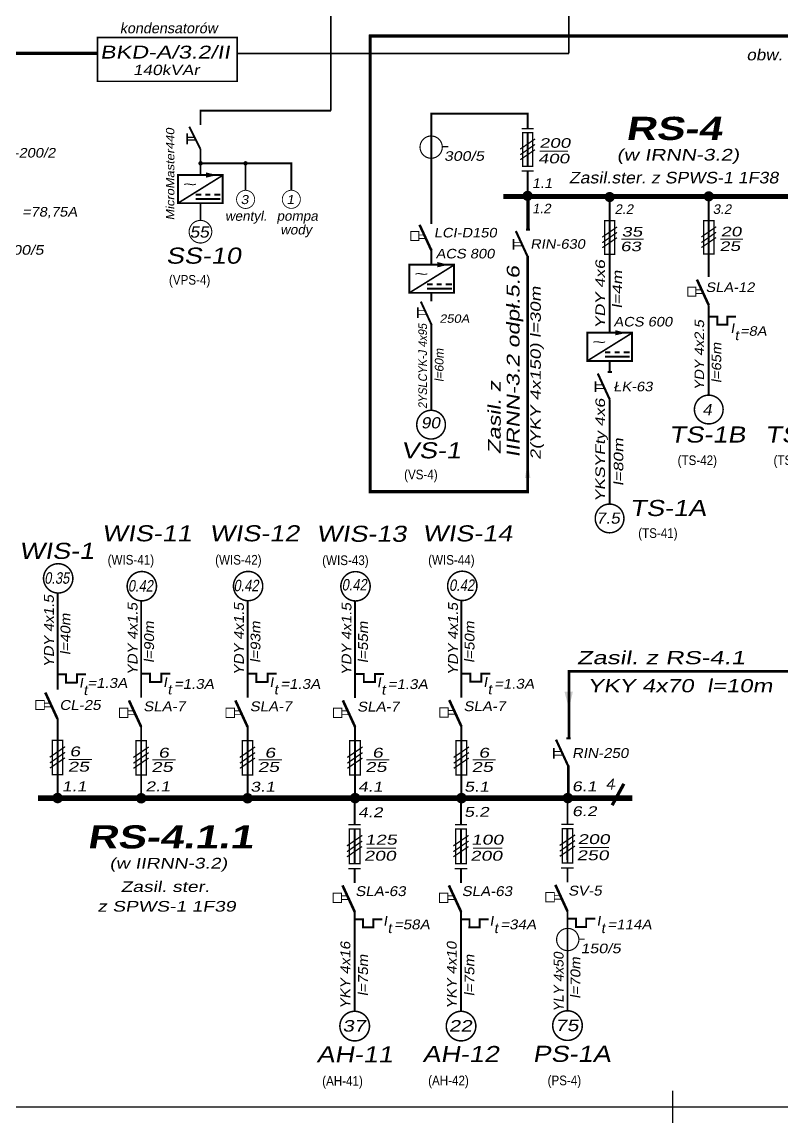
# Model space of a CAD drawing. Header units: millimetres. Extents: x 0 to 840, y -5 to 595.
# Drawn here: x 217.6 to 454, y -5 to 337.2 of the extents above; entities that cross this region are included whole.
import ezdxf

# ---------------------------------------------------------------- set-up
doc = ezdxf.new("R2010")
doc.units = ezdxf.units.MM
doc.header["$PDMODE"] = 2
doc.header["$PDSIZE"] = 5
doc.layers.add('LINIA', color=1, linetype='Continuous')
doc.layers.add('napięcie zwrotne', color=2, linetype='Continuous')
doc.styles.add('ROMAND', font='romand', dxfattribs={"width": 0.8, "oblique": 10, "height": 3.2})
doc.styles.add('styl1', font='arial.ttf', dxfattribs={"oblique": 10, "height": 3.5})
doc.styles.add('styl2', font='arialbd.ttf', dxfattribs={"width": 0.8, "oblique": 10, "height": 2.8})

msp = doc.modelspace()

# ---------------------------------------------------------------- linework, layer by layer
msp.add_line((0, 0), (840, 0))
at = {"color": 7}
for points, const_width in [([(387.69, 479.13), (387.69, 327.41)], 0.5), ([(313.69, 407.71), (313.69, 309.63)], 0.55), ([(569.54, 332.83), (325.51, 332.83)], 1), ([(325.92, 333.29), (325.92, 191.23)], 1), ([(210.02, 327.41), (241.22, 327.41)], 1), ([(284.46, 327.41), (387.69, 327.41)], 0.5), ([(313.69, 309.63), (272.93, 309.63)], 0.55), ([(273.13, 309.63), (273.13, 305.18)], 0.55), ([(344.65, 308.71), (375.16, 308.71)], 0.594), ([(344.93, 274.38), (344.93, 309.01)], 0.594), ([(374.89, 304.03), (374.89, 308.98)], 0.594), ([(273.13, 297.71), (269.66, 304.66)], 0.6), ([(271.26, 301.29), (268.95, 301.29)], 0.4), ([(269.02, 302.54), (269.02, 299.16)], 0.5), ([(376.74, 304.06), (373.02, 304.06)], 0.396), ([(374.89, 292.35), (374.89, 302.75)], 0.594), ([(271.4, 300.51), (269.09, 300.51)], 0.4), ([(273.13, 297.71), (273.13, 289.62)], 0.55), ([(348.23, 298.42), (350.16, 298.42)], 0.337), ([(377.17, 300.83), (372.54, 297.66)], 0.396), ([(372.58, 295.93), (377.16, 299.13)], 0.396), ([(372.58, 294.38), (377.12, 297.48)], 0.396), ([(378.57, 297.02), (387.46, 297.02)], 0.297), ([(273.13, 293.26), (301.4, 293.26)], 0.55), ([(287.17, 293.26), (287.17, 284.87)], 0.55), ([(301.4, 293.53), (301.4, 284.87)], 0.55), ([(376.75, 290.84), (372.98, 290.84)], 0.396), ([(374.89, 282.98), (374.89, 290.84)], 0.594), ([(280.01, 289.49), (266.25, 280.94)], 0.495), ([(271.65, 282.17), (279.36, 282.17)], 0.594), ([(271.67, 283.54), (273.39, 283.54)], 0.594), ([(273.13, 280.87), (273.13, 275.54)], 0.55), ([(274.67, 283.54), (276.2, 283.54)], 0.594), ([(277.48, 283.54), (279.36, 283.54)], 0.594), ([(367.33, 282.95), (501.73, 282.95)], 1.62), ([(374.97, 272.61), (374.97, 282.99)], 0.99), ([(400.37, 282.92), (400.37, 240.79)], 0.594), ([(431.19, 283), (431.19, 257.91)], 0.594), ([(400.39, 265), (400.39, 275.4)], 0.594), ([(431.21, 265.05), (431.21, 275.45)], 0.594), ([(340.96, 270.98), (342.73, 270.98)], 0.297), ([(374.31, 272.66), (375.62, 272.66)], 0.594), ([(402.68, 273.48), (398.05, 270.3)], 0.396), ([(398.08, 268.58), (402.66, 271.78)], 0.396), ([(398.08, 267.03), (402.63, 270.13)], 0.396), ([(433.5, 273.54), (428.87, 270.36)], 0.396), ([(428.9, 268.63), (433.48, 271.83)], 0.396), ([(428.9, 267.08), (433.45, 270.18)], 0.396), ([(343.25, 269.85), (340.96, 269.85)], 0.297), ([(344.94, 266.7), (344.94, 261.68)], 0.594), ([(370.51, 269.76), (370.51, 266.45)], 0.495), ([(370.47, 268.7), (372.68, 268.7)], 0.297), ([(373.2, 267.57), (370.47, 267.57)], 0.297), ([(403.99, 269.64), (410.98, 269.64)], 0.297), ([(434.81, 269.69), (441.8, 269.69)], 0.297), ([(374.89, 264.44), (374.89, 190.73)], 0.792), ([(351.95, 261.63), (338.2, 253.07)], 0.495), ([(343.6, 254.31), (351.3, 254.31)], 0.594), ([(343.62, 255.67), (345.33, 255.67)], 0.594), ([(344.94, 253), (344.94, 250.39)], 0.594), ([(346.61, 255.67), (348.15, 255.67)], 0.594), ([(349.43, 255.67), (351.3, 255.67)], 0.594), ([(427.21, 253.96), (428.97, 253.96)], 0.297), ([(429.5, 252.82), (427.21, 252.82)], 0.297), ([(340.74, 248.51), (340.74, 245.2)], 0.495), ([(340.7, 247.46), (342.9, 247.46)], 0.297), ([(343.42, 246.32), (340.7, 246.32)], 0.297), ([(431.19, 249.16), (431.19, 221.2)], 0.594), ([(344.94, 243.17), (344.94, 216.27)], 0.594), ([(431.19, 245.61), (434.13, 245.61)], 0.594), ([(433.54, 243.13), (437.23, 243.13)], 0.594), ([(433.84, 245.9), (433.84, 242.85)], 0.594), ([(436.64, 245.61), (439.65, 245.61)], 0.594), ([(436.94, 242.85), (436.94, 245.9)], 0.594), ([(407.25, 240.47), (393.5, 231.91)], 0.495), ([(398.89, 233.15), (406.6, 233.15)], 0.594), ([(398.92, 234.51), (400.63, 234.51)], 0.594), ([(401.91, 234.51), (403.44, 234.51)], 0.594), ([(404.72, 234.51), (406.6, 234.51)], 0.594), ([(400.37, 231.88), (400.37, 228.23)], 0.594), ([(399.79, 228.37), (401.1, 228.37)], 0.594), ([(395.99, 225.46), (395.99, 222.15)], 0.495), ([(395.95, 224.4), (398.16, 224.4)], 0.297), ([(398.68, 223.27), (395.95, 223.27)], 0.297), ([(400.37, 219.92), (400.37, 187.59)], 0.594), ([(375.28, 191.23), (325.45, 191.23)], 1), ([(228.69, 129.62), (228.69, 159.92)], 0.612), ([(254.7, 127.18), (254.7, 157.49)], 0.612), ([(287.78, 127.18), (287.78, 157.49)], 0.612), ([(321.19, 127.11), (321.19, 157.41)], 0.612), ([(354.27, 127.23), (354.27, 157.53)], 0.612), ([(228.56, 134.43), (231.6, 134.43)], 0.612), ([(231.3, 134.72), (231.3, 131.59)], 0.612), ([(234.48, 134.43), (237.58, 134.43)], 0.612), ([(234.79, 131.59), (234.79, 134.72)], 0.612), ([(254.72, 134.64), (257.75, 134.64)], 0.612), ([(257.45, 134.94), (257.45, 131.8)], 0.612), ([(260.63, 134.64), (263.74, 134.64)], 0.612), ([(260.94, 131.8), (260.94, 134.94)], 0.612), ([(287.8, 134.64), (290.83, 134.64)], 0.612), ([(290.53, 134.94), (290.53, 131.8)], 0.612), ([(293.71, 134.64), (296.82, 134.64)], 0.612), ([(294.02, 131.8), (294.02, 134.94)], 0.612), ([(321.21, 134.57), (324.24, 134.57)], 0.612), ([(323.94, 134.86), (323.94, 131.72)], 0.612), ([(327.12, 134.57), (330.23, 134.57)], 0.612), ([(327.43, 131.72), (327.43, 134.86)], 0.612), ([(354.28, 134.69), (357.32, 134.69)], 0.612), ([(357.02, 134.98), (357.02, 131.84)], 0.612), ([(360.2, 134.69), (363.3, 134.69)], 0.612), ([(360.51, 131.84), (360.51, 134.98)], 0.612), ([(387.72, 114.51), (387.72, 135.74)], 0.808), ([(230.99, 131.87), (234.79, 131.87)], 0.612), ([(257.14, 132.09), (260.94, 132.09)], 0.612), ([(290.22, 132.09), (294.02, 132.09)], 0.612), ([(323.63, 132.01), (327.43, 132.01)], 0.612), ([(356.71, 132.13), (360.51, 132.13)], 0.612), ([(224.59, 125.5), (226.41, 125.5)], 0.306), ([(226.95, 124.34), (224.59, 124.34)], 0.306), ([(250.6, 123.07), (252.42, 123.07)], 0.306), ([(283.68, 123.07), (285.5, 123.07)], 0.306), ([(317.11, 123.07), (318.93, 123.07)], 0.306), ([(350.19, 123.19), (352, 123.19)], 0.306), ([(228.71, 120.62), (228.71, 95.92)], 0.612), ([(252.96, 121.9), (250.6, 121.9)], 0.306), ([(286.04, 121.9), (283.68, 121.9)], 0.306), ([(319.47, 121.9), (317.11, 121.9)], 0.306), ([(352.54, 122.02), (350.19, 122.02)], 0.306), ([(254.7, 118.43), (254.7, 95.84)], 0.612), ([(287.78, 118.36), (287.78, 95.84)], 0.612), ([(321.21, 118.35), (321.21, 95.84)], 0.612), ([(354.28, 118.62), (354.28, 95.84)], 0.612), ([(386.86, 114.59), (388.2, 114.59)], 0.612), ([(231.05, 111.95), (226.28, 108.67)], 0.408), ([(226.32, 106.9), (231.04, 110.19)], 0.408), ([(257.04, 111.87), (252.27, 108.6)], 0.408), ([(252.31, 106.82), (257.03, 110.11)], 0.408), ([(290.12, 111.87), (285.35, 108.6)], 0.408), ([(285.39, 106.82), (290.11, 110.11)], 0.408), ([(323.55, 111.87), (318.78, 108.6)], 0.408), ([(318.81, 106.82), (323.53, 110.11)], 0.408), ([(356.63, 111.87), (351.85, 108.6)], 0.408), ([(351.89, 106.82), (356.61, 110.11)], 0.408), ([(382.99, 111.59), (382.99, 108.18)], 0.51), ([(382.95, 110.5), (385.22, 110.5)], 0.306), ([(226.32, 105.3), (231, 108.49)], 0.408), ([(232.18, 107.99), (239.39, 107.99)], 0.306), ([(252.31, 105.22), (256.99, 108.42)], 0.408), ([(258.17, 107.91), (265.38, 107.91)], 0.306), ([(285.39, 105.22), (290.07, 108.42)], 0.408), ([(291.25, 107.91), (298.46, 107.91)], 0.306), ([(318.81, 105.22), (323.5, 108.42)], 0.408), ([(324.67, 107.91), (331.88, 107.91)], 0.306), ([(351.89, 105.22), (356.57, 108.42)], 0.408), ([(357.75, 107.91), (364.96, 107.91)], 0.306), ([(385.76, 109.34), (382.95, 109.34)], 0.306), ([(387.52, 96.27), (387.52, 106.2)], 0.816), ([(401.15, 93.75), (404.79, 100.41)], 1.02), ([(222.62, 95.96), (407.39, 95.96)], 1.8), ([(321.08, 87.78), (321.08, 95.91)], 0.612), ([(354.16, 87.78), (354.16, 95.91)], 0.612), ([(387.26, 87.93), (387.26, 96.07)], 0.612), ([(322.99, 87.7), (319.16, 87.7)], 0.408), ([(321.08, 75.63), (321.08, 86.35)], 0.612), ([(356.06, 87.7), (352.24, 87.7)], 0.408), ([(354.16, 75.63), (354.16, 86.35)], 0.612), ([(389.16, 87.86), (385.33, 87.86)], 0.408), ([(387.26, 75.79), (387.25, 86.51)], 0.612), ([(323.43, 84.38), (318.66, 81.1)], 0.408), ([(318.7, 79.32), (323.42, 82.62)], 0.408), ([(356.51, 84.38), (351.74, 81.1)], 0.408), ([(351.78, 79.32), (356.49, 82.62)], 0.408), ([(389.61, 84.53), (384.84, 81.25)], 0.408), ([(384.87, 79.48), (389.59, 82.77)], 0.408), ([(318.7, 77.73), (323.38, 80.92)], 0.408), ([(324.78, 80.42), (333.95, 80.42)], 0.306), ([(351.78, 77.73), (356.46, 80.92)], 0.408), ([(357.86, 80.42), (367.02, 80.42)], 0.306), ([(384.87, 77.88), (389.56, 81.07)], 0.408), ([(390.96, 80.57), (400.12, 80.57)], 0.306), ([(322.99, 74.08), (319.12, 74.08)], 0.408), ([(321.08, 69.63), (321.08, 74.15)], 0.612), ([(356.07, 74.08), (352.19, 74.08)], 0.408), ([(354.16, 69.63), (354.16, 74.15)], 0.612), ([(389.17, 74.23), (385.29, 74.23)], 0.408), ([(387.26, 69.79), (387.26, 74.31)], 0.612), ([(316.99, 65.59), (318.81, 65.59)], 0.306), ([(350.07, 65.59), (351.89, 65.59)], 0.306), ([(383.17, 65.75), (384.98, 65.75)], 0.306), ([(319.35, 64.43), (316.99, 64.43)], 0.306), ([(352.43, 64.43), (350.07, 64.43)], 0.306), ([(385.52, 64.58), (383.17, 64.58)], 0.306), ([(320.98, 58.33), (324.01, 58.33)], 0.612), ([(321.09, 60.8), (321.09, 29.71)], 0.612), ([(323.71, 58.63), (323.71, 55.49)], 0.612), ([(326.59, 58.33), (329.7, 58.33)], 0.612), ([(326.9, 55.49), (326.9, 58.62)], 0.612), ([(354.05, 58.33), (357.09, 58.33)], 0.612), ([(354.17, 60.8), (354.17, 29.71)], 0.612), ([(356.79, 58.63), (356.79, 55.49)], 0.612), ([(359.67, 58.33), (362.77, 58.33)], 0.612), ([(359.98, 55.49), (359.98, 58.62)], 0.612), ([(387.15, 58.49), (390.18, 58.49)], 0.612), ([(387.26, 60.95), (387.26, 29.87)], 0.612), ([(389.88, 58.78), (389.88, 55.64)], 0.612), ([(392.76, 58.49), (395.87, 58.49)], 0.612), ([(393.07, 55.64), (393.07, 58.78)], 0.612), ([(323.4, 55.77), (327.2, 55.77)], 0.612), ([(356.48, 55.77), (360.28, 55.77)], 0.612), ([(389.57, 55.93), (393.37, 55.93)], 0.612), ([(390.69, 52.15), (392.62, 52.15)], 0.337)]:
    msp.add_lwpolyline(points, dxfattribs=dict(at, const_width=const_width))
for points, const_width in [([(241.14, 332.36), (284.54, 332.36), (284.54, 318.74), (241.14, 318.74)], 0.5), ([(373.3, 302.75), (376.46, 302.75), (376.46, 292.35), (373.3, 292.35)], 0.396), ([(266.17, 289.62), (280.05, 289.62), (280.05, 280.87), (266.17, 280.87)], 0.594), ([(398.8, 275.4), (401.97, 275.4), (401.97, 265), (398.8, 265)], 0.396), ([(429.62, 275.45), (432.79, 275.45), (432.79, 265.05), (429.62, 265.05)], 0.396), ([(338.11, 261.75), (351.99, 261.75), (351.99, 253), (338.11, 253)], 0.594), ([(393.41, 240.59), (407.29, 240.59), (407.29, 231.84), (393.41, 231.84)], 0.594), ([(227.06, 113.93), (230.33, 113.93), (230.33, 103.21), (227.06, 103.21)], 0.408), ([(253.05, 113.85), (256.31, 113.85), (256.31, 103.13), (253.05, 103.13)], 0.408), ([(286.13, 113.85), (289.39, 113.85), (289.39, 103.13), (286.13, 103.13)], 0.408), ([(319.56, 113.85), (322.82, 113.85), (322.82, 103.13), (319.56, 103.13)], 0.408), ([(352.63, 113.85), (355.9, 113.85), (355.9, 103.13), (352.63, 103.13)], 0.408), ([(319.44, 86.35), (322.7, 86.35), (322.7, 75.63), (319.44, 75.63)], 0.408), ([(352.52, 86.35), (355.78, 86.35), (355.78, 75.63), (352.52, 75.63)], 0.408), ([(385.61, 86.51), (388.88, 86.51), (388.88, 75.79), (385.61, 75.79)], 0.408)]:
    msp.add_lwpolyline(points, close=True, dxfattribs=dict(const_width=const_width))
for points, const_width in [([(341.41, 298.29, 1), (348.33, 298.29, 1)], 0.358), ([(284.36, 282.04, 1), (289.98, 282.04, 1)], 0.264), ([(298.59, 282.06, 1), (304.21, 282.06, 1)], 0.264), ([(269.62, 272, 1), (276.65, 272, 1)], 0.33), ([(426.72, 216.74, 1), (435.65, 216.74, 1)], 0.463), ([(340.38, 212.03, 1), (349.3, 212.03, 1)], 0.463), ([(395.89, 182.89, 1), (404.81, 182.89, 1)], 0.463), ([(224.34, 164.26, 1), (233.45, 164.26, 1)], 0.472), ([(250.35, 161.83, 1), (259.46, 161.83, 1)], 0.472), ([(283.4, 161.87, 1), (292.5, 161.87, 1)], 0.472), ([(316.79, 161.8, 1), (325.9, 161.8, 1)], 0.472), ([(349.99, 161.93, 1), (359.1, 161.93, 1)], 0.472), ([(383.87, 52.02, 1), (390.79, 52.02, 1)], 0.358), ([(316.49, 25.11, 1), (325.69, 25.11, 1)], 0.477), ([(349.57, 25.11, 1), (358.76, 25.11, 1)], 0.477), ([(382.66, 25.27, 1), (391.86, 25.27, 1)], 0.477)]:
    msp.add_lwpolyline(points, format="xyb", close=True, dxfattribs=dict(const_width=const_width))
for points, const_width in [([(272.84, 293.26, 1), (273.53, 293.26, 1)], 0.678), ([(286.83, 293.26, 1), (287.51, 293.26, 1)], 0.678), ([(374.03, 283.14, 1), (375.69, 283.14, 1)], 1.5), ([(399.54, 282.77, 1), (401.2, 282.77, 1)], 1.5), ([(430.36, 283, 1), (432.02, 283, 1)], 1.5), ([(227.87, 95.99, 1), (229.58, 95.99, 1)], 1.55), ([(253.86, 95.92, 1), (255.57, 95.92, 1)], 1.55), ([(286.94, 95.92, 1), (288.65, 95.92, 1)], 1.55), ([(320.37, 95.96, 1), (322.08, 95.96, 1)], 1.55), ([(353.44, 95.96, 1), (355.16, 95.96, 1)], 1.55), ([(386.52, 95.99, 1), (388.23, 95.99, 1)], 1.55)]:
    msp.add_lwpolyline(points, format="xyb", close=True, dxfattribs=dict(at, const_width=const_width))
for points, const_width in [([(341.06, 272.04), (341.06, 269.23), (338.54, 269.23), (338.54, 272.04)], 0.297), ([(427.21, 254.78), (427.21, 251.97), (424.69, 251.97), (424.69, 254.78)], 0.297), ([(224.59, 126.35), (224.59, 123.46), (221.99, 123.46), (221.99, 126.35)], 0.306), ([(250.6, 123.92), (250.6, 121.03), (248, 121.03), (248, 123.92)], 0.306), ([(283.68, 123.92), (283.68, 121.03), (281.08, 121.03), (281.08, 123.92)], 0.306), ([(317.11, 123.92), (317.11, 121.03), (314.51, 121.03), (314.51, 123.92)], 0.306), ([(350.19, 124.04), (350.19, 121.15), (347.59, 121.15), (347.59, 124.04)], 0.306), ([(316.99, 66.44), (316.99, 63.55), (314.39, 63.55), (314.39, 66.44)], 0.306), ([(350.07, 66.44), (350.07, 63.55), (347.47, 63.55), (347.47, 66.44)], 0.306), ([(383.17, 66.6), (383.17, 63.7), (380.56, 63.7), (380.56, 66.6)], 0.306)]:
    msp.add_lwpolyline(points, close=True, dxfattribs=dict(at, const_width=const_width))
msp.add_point((420, 0))
for points in [[(274.85, 288.8), (278.34, 289.58), (274.85, 290.44)], [(346.79, 260.93), (350.28, 261.72), (346.79, 262.58)], [(402.09, 239.78), (405.58, 240.56), (402.09, 241.42)], [(375.72, 195.47), (374.89, 200.6), (374.06, 195.47)], [(386.33, 129.03), (387.7, 123.8), (388.95, 129.03)]]:
    msp.add_solid(points, dxfattribs=at)
at = {"layer": 'LINIA', "color": 7}
for points, const_width in [([(344.94, 266.19), (341.26, 274.15)], 0.792), ([(374.89, 264.21), (371.2, 272.21)], 0.693), ([(431.19, 249.16), (427.51, 257.12)], 0.792), ([(345.03, 242.98), (341.66, 250.28)], 0.632), ([(400.37, 219.92), (396.68, 227.92)], 0.693), ([(228.69, 120.57), (224.9, 128.77)], 0.816), ([(254.7, 118.13), (250.91, 126.33)], 0.816), ([(287.78, 118.13), (283.99, 126.33)], 0.816), ([(321.21, 118.13), (317.42, 126.33)], 0.816), ([(354.28, 118.25), (350.5, 126.45)], 0.816), ([(387.51, 105.88), (383.7, 114.13)], 0.714), ([(321.09, 60.66), (317.3, 68.85)], 0.816), ([(354.17, 60.66), (350.38, 68.85)], 0.816), ([(387.26, 60.81), (383.48, 69.01)], 0.816)]:
    msp.add_lwpolyline(points, dxfattribs=dict(at, const_width=const_width))
at = {"layer": 'napięcie zwrotne', "color": 7, "const_width": 0.808}
msp.add_lwpolyline([(477.9, 135.34), (387.36, 135.34)], dxfattribs=at)

# ---------------------------------------------------------------- texts
at = {"color": 7, "style": 'styl1', "oblique": 10}
for s, height, p in [('kondensatorów', 3.2, (248.06, 333.68)), ('1.2', 2.97, (376.29, 277.72)), ('wentyl.', 3, (280.76, 275.39)), ('pompa', 3, (296.82, 275.41)), ('2.2', 2.97, (401.92, 277.53)), ('3.2', 2.97, (432.44, 277.53)), ('wody', 3, (297.94, 271.14))]:
    msp.add_text(s, height=height, dxfattribs=at).set_placement(p)
at = {"color": 7, "oblique": 10}
for s, height, style, width, p in [('BKD-A/3.2/II', 4, 'styl1', 1.3, (241.94, 325.82)), ('obw. ster. ~24V', 3.465, 'styl1', 1.1, (442.9, 325.26)), ('140kVAr', 3.2, 'styl1', 1.2, (252.17, 320.68)), ('RS-4', 7.2, 'styl2', 1.3, (405.3, 300.51)), ('SC-200/2', 2.97, 'styl1', 1.1, (208.76, 295.05)), ('200', 2.97, 'styl1', 1.4, (378.49, 298.09)), ('(w IRNN-3.2)', 3.6, 'styl1', 1.3, (402.53, 294.13)), ('300/5', 2.97, 'styl1', 1.2, (348.89, 294.04)), ('400', 2.97, 'styl1', 1.4, (378.15, 293.24)), ('1.1', 2.97, 'styl1', 1.1, (376.22, 285.62)), ('~', 2.97, 'styl1', 1.8, (267.43, 285.29)), ('3', 2.8, 'styl1', 1.1, (285.66, 280.58)), ('1', 2.8, 'styl1', 1.1, (299.88, 280.59)), ('=78,75A', 2.97, 'styl1', 1.1, (217.7, 276.7)), ('55', 3.5, 'styl1', 1.1, (269.79, 270.17)), ('LCI-D150', 2.97, 'styl1', 1.1, (345.73, 270.22)), ('35', 2.97, 'styl1', 1.4, (404.1, 270.5)), ('20', 2.97, 'styl1', 1.4, (434.92, 270.55)), ('200/5', 2.97, 'styl1', 1.2, (211.91, 264.85)), ('RIN-630', 2.97, 'styl1', 1.1, (375.71, 266.7)), ('63', 2.97, 'styl1', 1.4, (403.71, 265.95)), ('25', 2.97, 'styl1', 1.4, (434.53, 266.01)), ('ACS 800', 2.97, 'styl1', 1.1, (346.28, 263.7)), ('~', 2.97, 'styl1', 1.8, (339.38, 257.43)), ('SLA-12', 2.97, 'styl1', 1.1, (430.19, 253.26)), ('250A', 2.6, 'styl1', 1.1, (347.44, 243.69)), ('ACS 600', 2.97, 'styl1', 1.1, (401.58, 242.55)), ('I', 2.97, 'styl1', 1.1, (437.89, 240.53)), ('t', 2.97, 'styl1', 1.1, (439.22, 238.31)), ('=8A', 2.97, 'styl1', 1.1, (440.93, 239.66)), ('~', 2.97, 'styl1', 1.8, (394.67, 236.27)), ('ŁK-63', 2.97, 'styl1', 1.1, (401.53, 222.4)), ('4', 3.47, 'styl1', 1.1, (429.18, 214.95)), ('90', 3.465, 'styl1', 1.1, (341.71, 210.88)), ('7.5', 3.465, 'styl1', 1.1, (396.16, 181.25)), ('0.35', 3.57, 'styl1', 0.8, (224.57, 162.59)), ('0.42', 3.57, 'styl1', 0.8, (250.58, 160.16)), ('0.42', 3.57, 'styl1', 0.8, (283.42, 160.26)), ('0.42', 3.57, 'styl1', 0.8, (317.05, 160.5)), ('0.42', 3.57, 'styl1', 0.8, (350.44, 160.36)), ('Zasil. z RS-4.1', 4.0804, 'styl1', 1.4, (390.2, 137.59)), ('I', 3.06, 'styl1', 1.1, (261.47, 130.49)), ('I', 3.06, 'styl1', 1.1, (294.55, 130.49)), ('I', 3.06, 'styl1', 1.1, (327.96, 130.41)), ('I', 3.06, 'styl1', 1.1, (361.04, 130.53)), ('I', 3.06, 'styl1', 1.1, (235.32, 130.27)), ('t', 3.06, 'styl1', 1.1, (236.68, 127.99)), ('=1.3A', 3.06, 'styl1', 1.1, (237.98, 130.22)), ('t', 3.06, 'styl1', 1.1, (262.83, 128.2)), ('=1.3A', 3.06, 'styl1', 1.1, (264.91, 129.93)), ('t', 3.06, 'styl1', 1.1, (295.92, 128.2)), ('=1.3A', 3.06, 'styl1', 1.1, (297.99, 129.93)), ('t', 3.06, 'styl1', 1.1, (329.32, 128.12)), ('=1.3A', 3.06, 'styl1', 1.1, (331.4, 129.86)), ('t', 3.06, 'styl1', 1.1, (362.4, 128.24)), ('=1.3A', 3.06, 'styl1', 1.1, (364.48, 129.97)), ('YKY 4x70  l=10m', 4.0804, 'styl1', 1.3, (393.54, 128.87)), ('CL-25', 3.06, 'styl1', 1.1, (229.29, 123.37)), ('SLA-7', 3.06, 'styl1', 1.1, (255.36, 122.96)), ('SLA-7', 3.06, 'styl1', 1.1, (288.45, 122.96)), ('SLA-7', 3.06, 'styl1', 1.1, (321.85, 122.88)), ('SLA-7', 3.06, 'styl1', 1.1, (354.93, 123)), ('6', 3.06, 'styl1', 1.4, (232.42, 108.94)), ('6', 3.06, 'styl1', 1.4, (260.03, 108.54)), ('6', 3.06, 'styl1', 1.4, (293.11, 108.54)), ('6', 3.06, 'styl1', 1.4, (326.54, 108.54)), ('6', 3.06, 'styl1', 1.4, (359.61, 108.54)), ('RIN-250', 3.06, 'styl1', 1.1, (388.69, 108.44)), ('25', 3.06, 'styl1', 1.4, (231.89, 104.19)), ('25', 3.06, 'styl1', 1.4, (257.88, 104.11)), ('25', 3.06, 'styl1', 1.4, (290.96, 104.11)), ('25', 3.06, 'styl1', 1.4, (324.38, 104.11)), ('25', 3.06, 'styl1', 1.4, (357.46, 104.11)), ('1.1', 3.06, 'styl1', 1.3, (230.04, 98.09)), ('2.1', 3.06, 'styl1', 1.3, (256.04, 98.09)), ('3.1', 3.06, 'styl1', 1.3, (288.65, 97.97)), ('4.1', 3.06, 'styl1', 1.3, (322.13, 97.97)), ('5.1', 3.06, 'styl1', 1.3, (355.16, 97.97)), ('6.1', 3.06, 'styl1', 1.3, (388.66, 98.09)), ('4', 3.31, 'ROMAND', 1.2, (398.78, 98.6)), ('4.2', 3.06, 'styl1', 1.3, (322.13, 90.03)), ('5.2', 3.06, 'styl1', 1.3, (355.14, 90.16)), ('6.2', 3.06, 'styl1', 1.3, (388.68, 90.37)), ('RS-4.1.1', 7.2, 'styl2', 1.3, (237.85, 80.31)), ('125', 3.06, 'styl1', 1.4, (324.26, 81.52)), ('100', 3.06, 'styl1', 1.4, (357.33, 81.52)), ('200', 3.06, 'styl1', 1.4, (390.43, 81.68)), ('200', 3.06, 'styl1', 1.4, (323.94, 76.52)), ('200', 3.06, 'styl1', 1.4, (357.02, 76.52)), ('250', 3.06, 'styl1', 1.4, (390.11, 76.67)), ('(w IIRNN-3.2)', 3.3051, 'styl1', 1.3, (244.82, 74.09)), ('Zasil. ster. ', 3.3051, 'styl1', 1.3, (248.33, 66.8)), ('SLA-63', 3.06, 'styl1', 1.1, (321.29, 65.52)), ('SLA-63', 3.06, 'styl1', 1.1, (354.37, 65.52)), ('SV-5', 3.06, 'styl1', 1.1, (387.46, 65.68)), ('I', 3.06, 'styl1', 1.1, (329.9, 56.3)), ('=58A', 3.06, 'styl1', 1.1, (333.34, 55.18)), ('I', 3.06, 'styl1', 1.1, (362.97, 56.3)), ('=34A', 3.06, 'styl1', 1.1, (366.42, 55.18)), ('I', 3.06, 'styl1', 1.1, (396.26, 56.3)), ('=114A', 3.06, 'styl1', 1.1, (399.7, 55.18)), ('t', 3.06, 'styl1', 1.1, (331.26, 54.02)), ('t', 3.06, 'styl1', 1.1, (364.34, 54.02)), ('t', 3.06, 'styl1', 1.1, (397.62, 54.02)), ('150/5', 2.97, 'styl1', 1.2, (391.36, 47.77)), ('37', 3.57, 'styl1', 1.3, (317.29, 23.4)), ('22', 3.57, 'styl1', 1.3, (350.37, 23.4)), ('75', 3.57, 'styl1', 1.3, (383.47, 23.55))]:
    msp.add_text(s, height=height, dxfattribs=dict(at, style=style, width=width)).set_placement(p)
at = {"color": 7, "style": 'styl1', "oblique": 10}
for s, height, width, p in [('MicroMaster440', 2.6, 1.1, (265.02, 275.54)), ('IIRNN-3.2 odpł.5.6', 3.96, 1.3, (372.34, 201.81)), ('YDY 4x6', 2.97, 1.3, (398.92, 241.95)), ('l=4m', 2.97, 1.3, (404.25, 248.14)), (' 2(YKY 4x150) l=30m', 3.2076, 1.3, (378.96, 199.47)), ('2YSLCYK-J 4x95', 2.7, 0.9, (343.58, 216.96)), ('YDY 4x2.5', 2.97, 1.1, (429.74, 222.72)), ('l=65m', 2.97, 1.1, (435.07, 224.96)), ('Zasil. z ', 3.96, 1.3, (366.5, 202.86)), ('YKSYFty 4x6', 2.97, 1.3, (398.92, 188.06)), ('l=80m', 2.97, 1.3, (404.61, 193)), ('YDY 4x1.5', 3.06, 1.1, (227.55, 136.62)), ('YDY 4x1.5', 3.06, 1.1, (253.56, 134.19)), ('YDY 4x1.5', 3.06, 1.1, (286.64, 134.19)), ('YDY 4x1.5', 3.06, 1.1, (320.08, 134.14)), ('YDY 4x1.5', 3.06, 1.1, (353.2, 134.19)), ('l=40m', 3.06, 1.1, (232.69, 140.42)), ('l=90m', 3.06, 1.1, (258.7, 137.98)), ('l=93m', 3.06, 1.1, (291.78, 137.98)), ('l=55m', 3.06, 1.1, (325.22, 137.93)), ('l=50m', 3.06, 1.1, (358.34, 137.98)), ('YKY 4x16', 3.06, 1.1, (319.73, 30.45)), ('YKY 4x10', 3.06, 1.1, (352.81, 30.45)), ('l=75m', 3.06, 1.1, (325.23, 34.39)), ('l=75m', 3.06, 1.1, (358.31, 34.39)), ('l=70m', 3.06, 1.1, (391.27, 33.61))]:
    msp.add_text(s, height=height, rotation=90, dxfattribs=dict(at, width=width)).set_placement(p)
at = {"color": 6, "style": 'styl1', "oblique": 10}
for s, height, width, p in [(' Zasil.ster. z SPWS-1 1F38', 3.6, 1.1, (386.15, 287.01)), ('SS-10', 5, 1.2, (262.4, 262.06)), ('TS-1B', 5, 1.2, (418.84, 206.47)), ('TS-1C', 5, 1.2, (448.65, 206.47)), ('VS-1', 5, 1.2, (335.5, 201.56)), ('TS-1A', 5, 1.2, (406.58, 183.63)), ('WIS-11', 5, 1.2, (242.5, 175.77)), ('WIS-12', 5, 1.2, (275.93, 175.77)), ('WIS-13', 5, 1.2, (309.21, 175.62)), ('WIS-14', 5, 1.2, (342.16, 175.74)), ('WIS-1', 5, 1.2, (216.79, 170.31)), (' z SPWS-1 1F39', 3.3051, 1.3, (239.42, 60.69)), ('AH-11', 5, 1.2, (309.21, 13.82)), ('AH-12', 5, 1.2, (342.16, 13.93)), ('PS-1A', 5, 1.2, (376.44, 13.99))]:
    msp.add_text(s, height=height, dxfattribs=dict(at, width=width)).set_placement(p)
at = {"color": 7, "lineweight": 30, "width": 0.9}
for s, p in [('(VPS-4)', (263.35, 255.54)), ('(TS-42)', (421.51, 199.48)), ('(TS-43)', (451.33, 199.48)), ('(VS-4)', (336.46, 195.04)), ('(TS-41)', (409.26, 176.84)), ('(WIS-41)', (244.28, 168.54)), ('(WIS-42)', (277.71, 168.54)), ('(WIS-43)', (310.99, 168.39)), ('(WIS-44)', (343.94, 168.51)), ('(AH-41)', (310.99, 6.59)), ('(AH-42)', (343.94, 6.71)), ('(PS-4)', (381.08, 6.73))]:
    msp.add_text(s, height=3, dxfattribs=at).set_placement(p)
at = {"color": 7, "style": 'styl1', "oblique": 10}
for s, height, p in [('l=60m', 2.7, (348.71, 225.3)), ('YLY 4x50', 3.06, (386.04, 29.53))]:
    msp.add_text(s, height=height, rotation=90, dxfattribs=at).set_placement(p)

doc.saveas('drawing.dxf')
